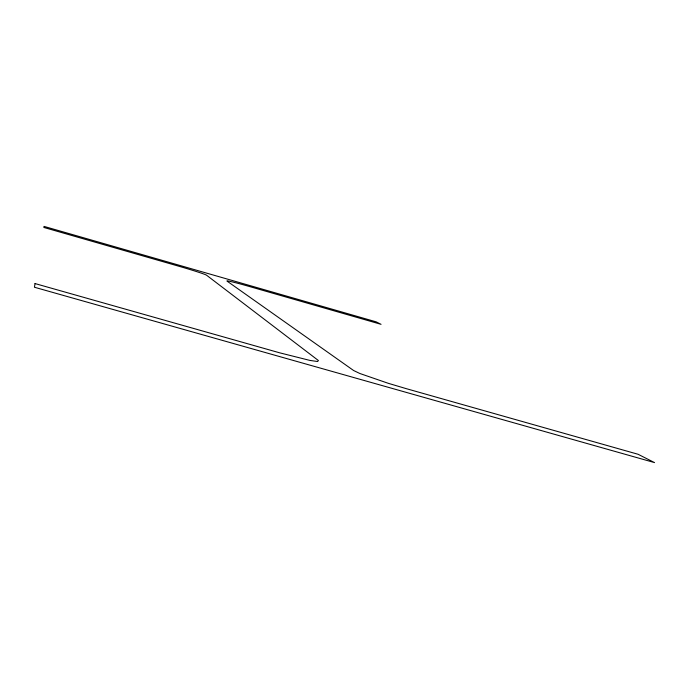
<?xml version="1.0" encoding="UTF-8"?>
<svg xmlns="http://www.w3.org/2000/svg" width="689" height="689" viewBox="0 0 689 689"><rect width="100%" height="100%" fill="white"/><g stroke="black" fill="none" stroke-linecap="round" stroke-linejoin="round"><path stroke-width="1.03" d="M35.027 283.567L34.45 287.244L654.55 462.603L638.057 454.266L406.062 388.596L388.303 383.317L359.856 373.498L353.612 370.518L227.051 281.112A26.682 0.99 16.3 0 1 249.754 286.607L381.06 324.33L376.116 321.832L44.018 226.397L43.855 227.456L179.123 266.316A26.845 0.999 16.2 0 1 206.588 275.23L318.421 360.545L317.569 361.527L309.998 360.433L279.803 352.854L35.027 283.567"/></g></svg>
